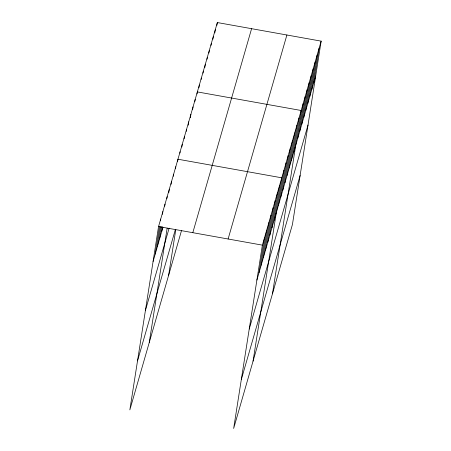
<?xml version="1.0" encoding="UTF-8"?>
<svg xmlns="http://www.w3.org/2000/svg" width="451" height="451" viewBox="0 0 451 451"><rect width="100%" height="100%" fill="white"/><g stroke="black" fill="none" stroke-linecap="round" stroke-linejoin="round"><path stroke-width="0.68" d="M321.151 41.137L262.369 245.135L233.657 428.45L292.445 224.451L321.151 41.137L217.343 22.55L158.555 226.549L129.849 409.863L181.544 230.455M155.24 254.009L159.53 226.605M160.494 220.438L160.708 219.068M157.393 246.528L160.505 226.661M162.433 214.326L162.867 211.587M159.547 239.047L161.481 226.718M164.7 206.163L165.021 204.106M161.706 231.566L162.456 226.774M166.853 198.682L167.174 196.63M168.792 192.571L169.334 189.149M171.059 184.408L171.487 181.668M173.319 176.245L173.641 174.187M175.478 168.764L175.8 166.707M149.247 342.546L167.158 228.172M177.632 161.283L177.953 159.231L281.768 177.812L253.062 361.133M179.893 153.12L180.107 151.75M181.838 147.009L182.266 144.269M184.098 138.846L184.42 136.788M186.252 131.365L186.573 129.307M188.197 125.254L188.732 121.826M190.35 117.773L190.886 114.351M192.611 109.61L193.039 106.87M194.877 101.447L195.198 99.389M168.646 275.228L175.783 229.66M197.031 93.966L197.352 91.908L301.167 110.495L272.46 293.81M198.925 87.714L199.353 84.974M201.135 79.41L201.349 78.04M203.029 73.158L203.35 71.1M204.81 67.594L205.346 64.166M207.026 59.284L207.347 57.232M208.914 53.032L209.343 50.292M211.023 45.416L211.344 43.358M212.911 39.164L213.34 36.424M214.806 32.912L215.341 29.484M216.908 25.29L217.343 22.55M259.049 272.59L264.523 237.654M261.208 265.109L266.676 230.173M263.361 257.634L268.835 222.693M265.515 250.153L270.989 215.212M267.674 242.672L273.143 207.731M269.828 235.191L275.302 200.255M271.981 227.71L277.455 192.774M274.14 220.235L279.609 185.293M278.453 205.273L283.921 170.331M280.607 197.792L286.075 162.856M282.76 190.311L288.234 155.375M284.919 182.83L290.388 147.894M287.073 175.354L292.541 140.413M289.226 167.873L294.7 132.932M291.385 160.393L296.854 125.457M293.539 152.912L299.007 117.976M297.694 138.496L303.162 103.561M299.69 131.562L305.164 96.621M301.691 124.623L307.159 89.687M303.692 117.688L309.16 82.753M305.688 110.754L311.162 75.813M307.689 103.815L313.157 68.879M309.685 96.88L315.159 61.945M311.686 89.946L317.154 55.005M313.682 83.012L319.156 48.071M153.081 261.484L162.963 227.203M145.414 310.451L169.125 228.172M137.516 360.901L175.416 229.379M192.814 232.682L251.596 28.684M228.11 239.002L286.892 35.003M256.895 280.071L315.683 76.072M249.228 329.038L308.016 125.04M241.33 379.483L300.112 175.49M158.555 226.549L262.369 245.135"/></g></svg>
